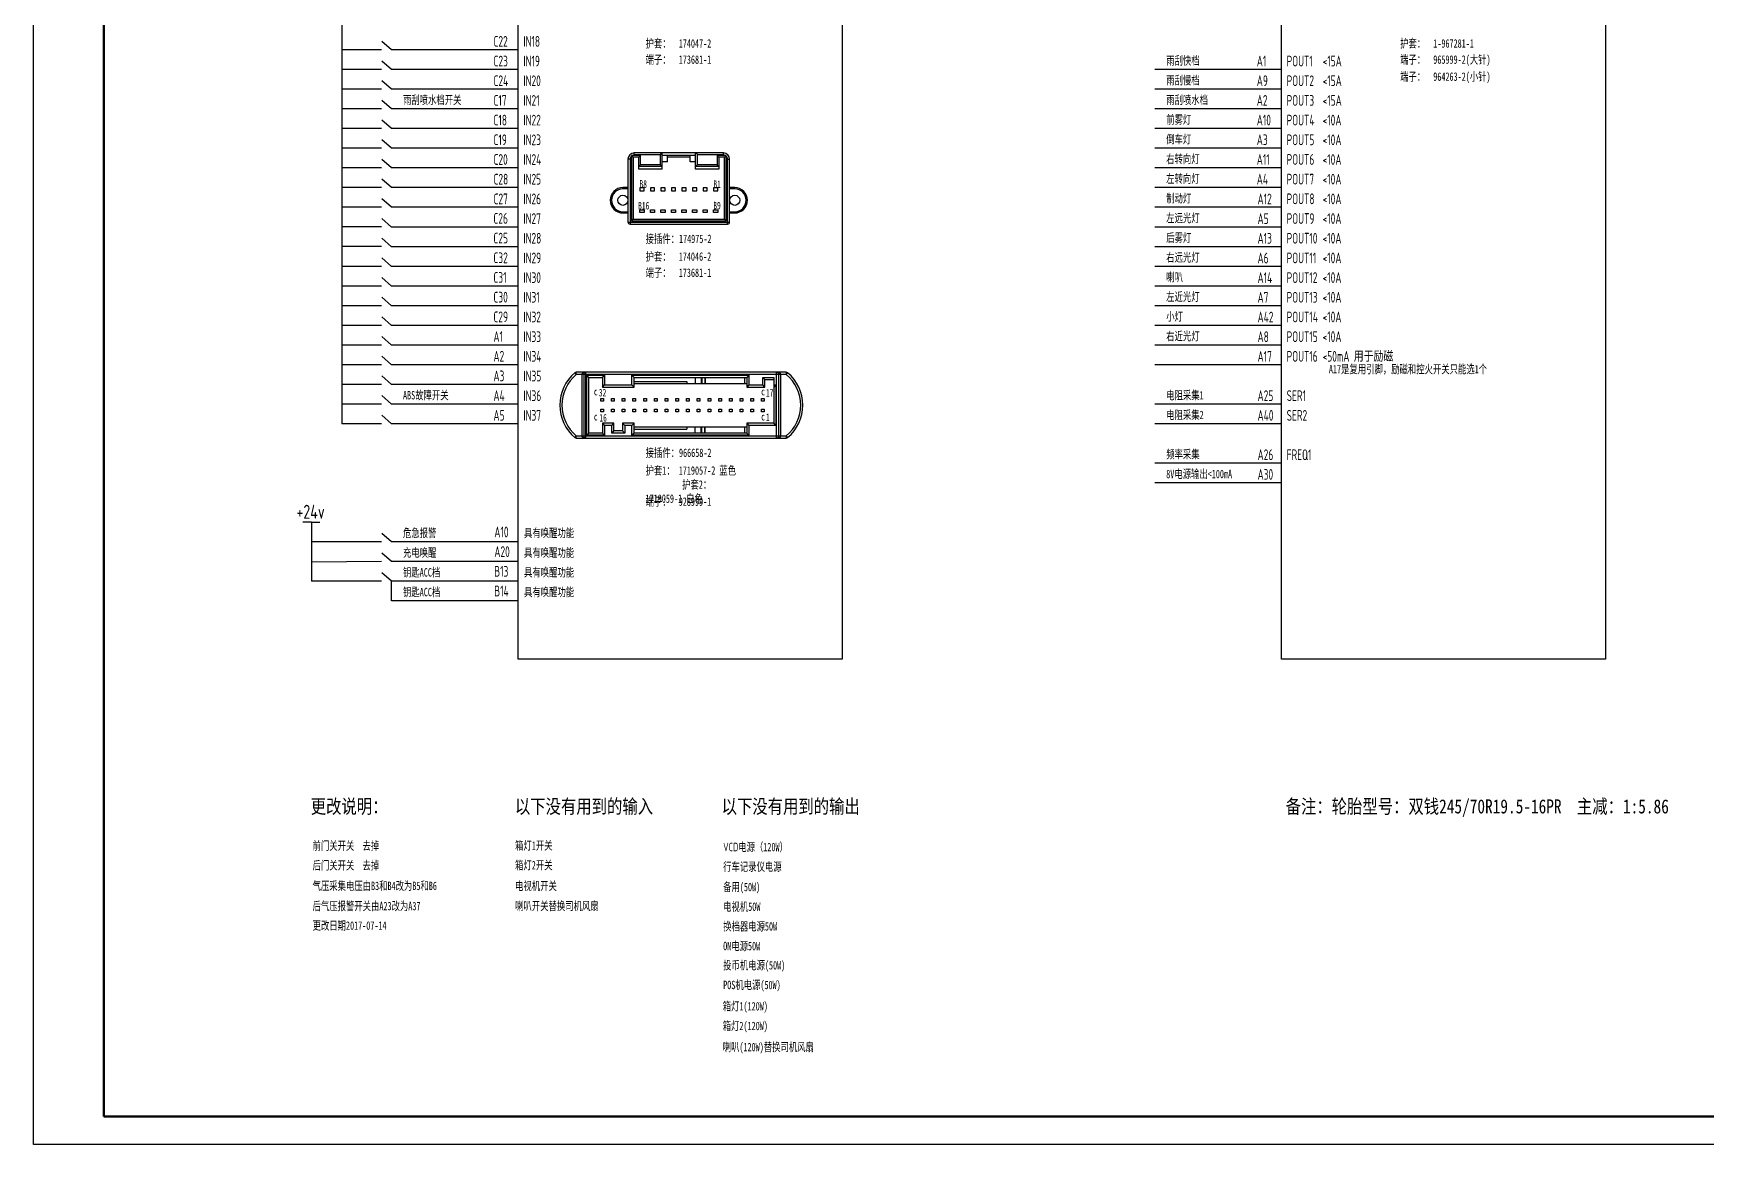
# Model space of a CAD drawing. Header units: millimetres. Extents: x 892 to 2081, y 1119 to 2752.
# Drawn here: x 892 to 1486, y 1119 to 1515 of the extents above; entities that cross this region are included whole.
import ezdxf

# ---------------------------------------------------------------- set-up
doc = ezdxf.new("R2010")
doc.units = ezdxf.units.MM
doc.header["$LTSCALE"] = 10
for name, color, linetype, lineweight in [('11', 3, 'Continuous', 0), ('文字标注', 3, 'Continuous', 25), ('粗实线', 7, 'Continuous', 50)]:
    doc.layers.add(name, color=color, linetype=linetype, lineweight=lineweight)
for name, color, linetype in [('200', 7, 'Continuous'), ('DTM_AXIS', 7, 'Continuous'), ('LAYER2', 1, 'Continuous'), ('细实线', 3, 'Continuous')]:
    doc.layers.add(name, color=color, linetype=linetype)
doc.styles.add('PC_TEXTSTYLE', font='isocp.shx', dxfattribs={"width": 0.8, "bigfont": 'hzfs.shx'})
doc.styles.get("Standard").update_dxf_attribs({"font": 'isocp.shx', "width": 0.707, "bigfont": 'hztxt.shx'})
doc.styles.add('样式 1', font='宋体.shx', dxfattribs={"width": 0.6})

msp = doc.modelspace()

# ---------------------------------------------------------------- linework, layer by layer
msp.add_line((1001.41, 1732.98), (1001.41, 1375.8))
at = {"color": 7, "linetype": 'Continuous'}
for p, q in [((1103.19, 1469.91), (1103.19, 1447.56)), ((1103.94, 1469.91), (1103.19, 1469.91)), ((1103.94, 1469.91), (1103.94, 1446.81)), ((1104.39, 1470.99), (1104.39, 1448.01)), ((1104.42, 1471.24), (1104.99, 1470.66)), ((1107.69, 1471.26), (1104.79, 1471.26)), ((1104.99, 1470.66), (1104.99, 1448.61)), ((1107.09, 1470.66), (1104.99, 1470.66)), ((1105.44, 1471.41), (1105.44, 1472.16)), ((1137.09, 1472.16), (1105.44, 1472.16)), ((1114.74, 1471.41), (1105.44, 1471.41)), ((1107.69, 1471.26), (1107.09, 1470.66)), ((1107.09, 1466.31), (1107.09, 1470.66)), ((1107.69, 1467.96), (1107.69, 1471.26)), ((1114.74, 1467.96), (1114.74, 1471.41)), ((1115.34, 1466.31), (1115.34, 1472.16)), ((1127.19, 1471.26), (1115.34, 1471.26)), ((1117.29, 1469.01), (1115.34, 1469.01)), ((1117.29, 1469.01), (1117.29, 1471.26)), ((1125.24, 1470.66), (1117.29, 1470.66)), ((1125.24, 1469.01), (1125.24, 1471.26)), ((1127.19, 1469.01), (1125.24, 1469.01)), ((1127.19, 1466.31), (1127.19, 1472.16)), ((1127.79, 1471.41), (1127.79, 1467.96)), ((1137.09, 1471.41), (1127.79, 1471.41)), ((1137.75, 1471.26), (1134.84, 1471.26)), ((1134.84, 1471.26), (1134.84, 1467.96)), ((1134.84, 1471.26), (1135.44, 1470.66)), ((1137.54, 1470.66), (1135.44, 1470.66)), ((1135.44, 1470.66), (1135.44, 1466.31)), ((1137.09, 1471.41), (1137.09, 1472.16)), ((1138.12, 1471.24), (1137.54, 1470.66)), ((1137.54, 1448.61), (1137.54, 1470.66)), ((1138.14, 1448.01), (1138.14, 1470.99)), ((1138.59, 1469.91), (1139.34, 1469.91)), ((1138.59, 1446.81), (1138.59, 1469.91)), ((1139.34, 1447.56), (1139.34, 1469.91)), ((1107.69, 1467.96), (1107.09, 1467.36)), ((1115.34, 1467.36), (1107.09, 1467.36)), ((1115.34, 1466.31), (1107.09, 1466.31)), ((1114.74, 1467.96), (1107.69, 1467.96)), ((1114.74, 1467.96), (1115.34, 1467.36)), ((1127.19, 1467.36), (1127.79, 1467.96)), ((1135.44, 1467.36), (1127.19, 1467.36)), ((1135.44, 1466.31), (1127.19, 1466.31)), ((1134.84, 1467.96), (1127.79, 1467.96)), ((1134.84, 1467.96), (1135.44, 1467.36)), ((1101.39, 1459.34), (1101.39, 1459.79)), ((1103.19, 1459.79), (1101.39, 1459.79)), ((1103.19, 1459.34), (1101.39, 1459.34)), ((1107.39, 1459.67), (1107.39, 1458.71)), ((1108.89, 1459.67), (1107.39, 1459.67)), ((1107.39, 1458.71), (1108.89, 1458.71)), ((1108.89, 1458.71), (1108.89, 1459.67)), ((1111.14, 1459.67), (1111.14, 1458.71)), ((1112.64, 1459.67), (1111.14, 1459.67)), ((1111.14, 1458.71), (1112.64, 1458.71)), ((1112.64, 1458.71), (1112.64, 1459.67)), ((1114.89, 1459.67), (1114.89, 1458.71)), ((1116.39, 1459.67), (1114.89, 1459.67)), ((1114.89, 1458.71), (1116.39, 1458.71)), ((1116.39, 1458.71), (1116.39, 1459.67)), ((1118.64, 1459.67), (1118.64, 1458.71)), ((1120.14, 1459.67), (1118.64, 1459.67)), ((1118.64, 1458.71), (1120.14, 1458.71)), ((1120.14, 1458.71), (1120.14, 1459.67)), ((1123.89, 1459.67), (1122.39, 1459.67)), ((1122.39, 1459.67), (1122.39, 1458.71)), ((1122.39, 1458.71), (1123.89, 1458.71)), ((1123.89, 1458.71), (1123.89, 1459.67)), ((1127.64, 1459.67), (1126.14, 1459.67)), ((1126.14, 1459.67), (1126.14, 1458.71)), ((1126.14, 1458.71), (1127.64, 1458.71)), ((1127.64, 1458.71), (1127.64, 1459.67)), ((1131.39, 1459.67), (1129.89, 1459.67)), ((1129.89, 1459.67), (1129.89, 1458.71)), ((1129.89, 1458.71), (1131.39, 1458.71)), ((1131.39, 1458.71), (1131.39, 1459.67)), ((1135.14, 1459.67), (1133.64, 1459.67)), ((1133.64, 1459.67), (1133.64, 1458.71)), ((1133.64, 1458.71), (1135.14, 1458.71)), ((1135.14, 1458.71), (1135.14, 1459.67)), ((1141.14, 1459.79), (1139.34, 1459.79)), ((1141.14, 1459.34), (1139.34, 1459.34)), ((1141.14, 1459.34), (1141.14, 1459.79)), ((1101.39, 1451.24), (1101.39, 1450.79)), ((1101.39, 1451.24), (1103.19, 1451.24)), ((1101.39, 1450.79), (1103.19, 1450.79)), ((1107.39, 1450.91), (1107.39, 1451.87)), ((1107.39, 1451.87), (1108.89, 1451.87)), ((1108.89, 1450.91), (1107.39, 1450.91)), ((1108.89, 1451.87), (1108.89, 1450.91)), ((1111.14, 1450.91), (1111.14, 1451.87)), ((1111.14, 1451.87), (1112.64, 1451.87)), ((1112.64, 1450.91), (1111.14, 1450.91)), ((1112.64, 1451.87), (1112.64, 1450.91)), ((1114.89, 1451.87), (1116.39, 1451.87)), ((1114.89, 1450.91), (1114.89, 1451.87)), ((1116.39, 1450.91), (1114.89, 1450.91)), ((1116.39, 1451.87), (1116.39, 1450.91)), ((1118.64, 1451.87), (1120.14, 1451.87)), ((1118.64, 1450.91), (1118.64, 1451.87)), ((1120.14, 1450.91), (1118.64, 1450.91)), ((1120.14, 1451.87), (1120.14, 1450.91)), ((1122.39, 1451.87), (1123.89, 1451.87)), ((1122.39, 1450.91), (1122.39, 1451.87)), ((1123.89, 1450.91), (1122.39, 1450.91)), ((1123.89, 1451.87), (1123.89, 1450.91)), ((1126.14, 1451.87), (1127.64, 1451.87)), ((1126.14, 1450.91), (1126.14, 1451.87)), ((1127.64, 1450.91), (1126.14, 1450.91)), ((1127.64, 1451.87), (1127.64, 1450.91)), ((1129.89, 1451.87), (1131.39, 1451.87)), ((1129.89, 1450.91), (1129.89, 1451.87)), ((1131.39, 1450.91), (1129.89, 1450.91)), ((1131.39, 1451.87), (1131.39, 1450.91)), ((1133.64, 1451.87), (1135.14, 1451.87)), ((1133.64, 1450.91), (1133.64, 1451.87)), ((1135.14, 1450.91), (1133.64, 1450.91)), ((1135.14, 1451.87), (1135.14, 1450.91)), ((1139.34, 1451.24), (1141.14, 1451.24)), ((1139.34, 1450.79), (1141.14, 1450.79)), ((1141.14, 1451.24), (1141.14, 1450.79)), ((1103.19, 1447.56), (1139.34, 1447.56)), ((1103.94, 1446.81), (1138.59, 1446.81)), ((1104.39, 1448.01), (1104.99, 1448.61)), ((1104.39, 1448.01), (1138.14, 1448.01)), ((1104.99, 1448.61), (1137.54, 1448.61)), ((1138.14, 1448.01), (1137.54, 1448.61)), ((1084.34, 1393.96), (1084.82, 1393.38)), ((1084.82, 1393.38), (1084.82, 1394.13)), ((1159.46, 1394.13), (1084.82, 1394.13)), ((1159.46, 1393.38), (1084.82, 1393.38)), ((1086.74, 1393.38), (1086.74, 1371.48)), ((1087.49, 1393.38), (1087.49, 1371.48)), ((1088.24, 1370.73), (1088.24, 1394.13)), ((1088.54, 1371.78), (1088.54, 1393.08)), ((1089.29, 1392.33), (1088.54, 1393.08)), ((1088.54, 1393.08), (1094.84, 1393.08)), ((1089.29, 1372.53), (1089.29, 1392.33)), ((1089.29, 1392.33), (1094.09, 1392.33)), ((1094.09, 1392.33), (1094.84, 1393.08)), ((1094.09, 1392.33), (1094.09, 1388.88)), ((1094.84, 1393.08), (1094.84, 1389.63)), ((1104.59, 1389.63), (1104.59, 1393.08)), ((1105.34, 1392.33), (1104.59, 1393.08)), ((1104.59, 1393.08), (1146.14, 1393.08)), ((1105.34, 1388.88), (1105.34, 1392.33)), ((1105.34, 1392.33), (1145.39, 1392.33)), ((1127.09, 1392.33), (1127.09, 1390.15)), ((1129.19, 1392.33), (1129.19, 1390.15)), ((1129.43, 1392.33), (1129.43, 1390.15)), ((1130.46, 1392.33), (1130.46, 1390.15)), ((1130.68, 1392.33), (1130.68, 1390.15)), ((1144.57, 1392.33), (1144.57, 1390.15)), ((1146.14, 1393.08), (1145.39, 1392.33)), ((1145.39, 1392.33), (1145.39, 1388.88)), ((1146.14, 1393.08), (1146.14, 1389.63)), ((1151.09, 1392.33), (1154.99, 1392.33)), ((1151.09, 1389.63), (1151.09, 1392.33)), ((1151.84, 1391.58), (1151.09, 1392.33)), ((1151.84, 1391.58), (1154.99, 1391.58)), ((1151.84, 1388.88), (1151.84, 1391.58)), ((1154.99, 1392.33), (1154.99, 1375.98)), ((1156.04, 1370.73), (1156.04, 1394.13)), ((1156.79, 1371.48), (1156.79, 1393.38)), ((1157.54, 1371.48), (1157.54, 1393.38)), ((1159.46, 1394.13), (1159.46, 1393.38)), ((1159.46, 1393.38), (1159.94, 1393.96)), ((1094.09, 1388.88), (1094.84, 1389.63)), ((1094.09, 1388.88), (1105.34, 1388.88)), ((1094.84, 1389.63), (1104.59, 1389.63)), ((1105.34, 1388.88), (1104.59, 1389.63)), ((1105.34, 1390.9), (1124.09, 1390.9)), ((1105.34, 1390.15), (1145.39, 1390.15)), ((1124.09, 1390.9), (1124.09, 1390.15)), ((1146.14, 1389.63), (1145.39, 1388.88)), ((1145.39, 1388.88), (1151.84, 1388.88)), ((1146.14, 1389.63), (1151.09, 1389.63)), ((1151.84, 1388.88), (1151.09, 1389.63)), ((1154.99, 1389.63), (1155.74, 1389.63)), ((1155.74, 1389.63), (1154.99, 1388.88)), ((1155.74, 1389.63), (1155.74, 1375.23)), ((1093.54, 1383.86), (1093.54, 1384.81)), ((1093.54, 1384.81), (1094.49, 1384.81)), ((1094.49, 1383.86), (1093.54, 1383.86)), ((1093.54, 1380.05), (1093.54, 1381)), ((1093.54, 1381), (1094.49, 1381)), ((1094.49, 1380.05), (1093.54, 1380.05)), ((1094.49, 1384.81), (1094.49, 1383.86)), ((1094.49, 1381), (1094.49, 1380.05)), ((1097.35, 1383.86), (1097.35, 1384.81)), ((1097.35, 1384.81), (1098.3, 1384.81)), ((1098.3, 1383.86), (1097.35, 1383.86)), ((1097.35, 1380.05), (1097.35, 1381)), ((1097.35, 1381), (1098.3, 1381)), ((1098.3, 1380.05), (1097.35, 1380.05)), ((1098.3, 1384.81), (1098.3, 1383.86)), ((1098.3, 1381), (1098.3, 1380.05)), ((1101.16, 1383.86), (1101.16, 1384.81)), ((1101.16, 1384.81), (1102.11, 1384.81)), ((1102.11, 1383.86), (1101.16, 1383.86)), ((1101.16, 1380.05), (1101.16, 1381)), ((1101.16, 1381), (1102.11, 1381)), ((1102.11, 1380.05), (1101.16, 1380.05)), ((1102.11, 1384.81), (1102.11, 1383.86)), ((1102.11, 1381), (1102.11, 1380.05)), ((1104.97, 1383.86), (1104.97, 1384.81)), ((1104.97, 1384.81), (1105.92, 1384.81)), ((1105.92, 1383.86), (1104.97, 1383.86)), ((1104.97, 1380.05), (1104.97, 1381)), ((1104.97, 1381), (1105.92, 1381)), ((1105.92, 1380.05), (1104.97, 1380.05)), ((1105.92, 1384.81), (1105.92, 1383.86)), ((1105.92, 1381), (1105.92, 1380.05)), ((1108.78, 1383.86), (1108.78, 1384.81)), ((1108.78, 1384.81), (1109.73, 1384.81)), ((1109.73, 1383.86), (1108.78, 1383.86)), ((1108.78, 1380.05), (1108.78, 1381)), ((1108.78, 1381), (1109.73, 1381)), ((1109.73, 1380.05), (1108.78, 1380.05)), ((1109.73, 1384.81), (1109.73, 1383.86)), ((1109.73, 1381), (1109.73, 1380.05)), ((1112.59, 1383.86), (1112.59, 1384.81)), ((1112.59, 1384.81), (1113.54, 1384.81)), ((1113.54, 1383.86), (1112.59, 1383.86)), ((1112.59, 1380.05), (1112.59, 1381)), ((1112.59, 1381), (1113.54, 1381)), ((1113.54, 1380.05), (1112.59, 1380.05)), ((1113.54, 1384.81), (1113.54, 1383.86)), ((1113.54, 1381), (1113.54, 1380.05)), ((1116.4, 1383.86), (1116.4, 1384.81)), ((1116.4, 1384.81), (1117.35, 1384.81)), ((1117.35, 1383.86), (1116.4, 1383.86)), ((1116.4, 1380.05), (1116.4, 1381)), ((1116.4, 1381), (1117.35, 1381)), ((1117.35, 1380.05), (1116.4, 1380.05)), ((1117.35, 1384.81), (1117.35, 1383.86)), ((1117.35, 1381), (1117.35, 1380.05)), ((1120.21, 1383.86), (1120.21, 1384.81)), ((1120.21, 1384.81), (1121.16, 1384.81)), ((1121.16, 1383.86), (1120.21, 1383.86)), ((1120.21, 1380.05), (1120.21, 1381)), ((1120.21, 1381), (1121.16, 1381)), ((1121.16, 1380.05), (1120.21, 1380.05)), ((1121.16, 1384.81), (1121.16, 1383.86)), ((1121.16, 1381), (1121.16, 1380.05)), ((1124.02, 1383.86), (1124.02, 1384.81)), ((1124.02, 1384.81), (1124.97, 1384.81)), ((1124.97, 1383.86), (1124.02, 1383.86)), ((1124.02, 1381), (1124.97, 1381)), ((1124.02, 1380.05), (1124.02, 1381)), ((1124.97, 1380.05), (1124.02, 1380.05)), ((1124.97, 1384.81), (1124.97, 1383.86)), ((1124.97, 1381), (1124.97, 1380.05)), ((1127.83, 1384.81), (1128.78, 1384.81)), ((1127.83, 1383.86), (1127.83, 1384.81)), ((1128.78, 1383.86), (1127.83, 1383.86)), ((1127.83, 1381), (1128.78, 1381)), ((1127.83, 1380.05), (1127.83, 1381)), ((1128.78, 1380.05), (1127.83, 1380.05)), ((1128.78, 1384.81), (1128.78, 1383.86)), ((1128.78, 1381), (1128.78, 1380.05)), ((1131.64, 1384.81), (1132.59, 1384.81)), ((1131.64, 1383.86), (1131.64, 1384.81)), ((1132.59, 1383.86), (1131.64, 1383.86)), ((1131.64, 1381), (1132.59, 1381)), ((1131.64, 1380.05), (1131.64, 1381)), ((1132.59, 1380.05), (1131.64, 1380.05)), ((1132.59, 1384.81), (1132.59, 1383.86)), ((1132.59, 1381), (1132.59, 1380.05)), ((1135.45, 1384.81), (1136.4, 1384.81)), ((1135.45, 1383.86), (1135.45, 1384.81)), ((1136.4, 1383.86), (1135.45, 1383.86)), ((1135.45, 1381), (1136.4, 1381)), ((1135.45, 1380.05), (1135.45, 1381)), ((1136.4, 1380.05), (1135.45, 1380.05)), ((1136.4, 1384.81), (1136.4, 1383.86)), ((1136.4, 1381), (1136.4, 1380.05)), ((1139.26, 1384.81), (1140.21, 1384.81)), ((1139.26, 1383.86), (1139.26, 1384.81)), ((1140.21, 1383.86), (1139.26, 1383.86)), ((1139.26, 1381), (1140.21, 1381)), ((1139.26, 1380.05), (1139.26, 1381)), ((1140.21, 1380.05), (1139.26, 1380.05)), ((1140.21, 1384.81), (1140.21, 1383.86)), ((1140.21, 1381), (1140.21, 1380.05)), ((1143.07, 1384.81), (1144.02, 1384.81)), ((1143.07, 1383.86), (1143.07, 1384.81)), ((1144.02, 1383.86), (1143.07, 1383.86)), ((1143.07, 1381), (1144.02, 1381)), ((1143.07, 1380.05), (1143.07, 1381)), ((1144.02, 1380.05), (1143.07, 1380.05)), ((1144.02, 1384.81), (1144.02, 1383.86)), ((1144.02, 1381), (1144.02, 1380.05)), ((1146.88, 1384.81), (1147.83, 1384.81)), ((1146.88, 1383.86), (1146.88, 1384.81)), ((1147.83, 1383.86), (1146.88, 1383.86)), ((1146.88, 1381), (1147.83, 1381)), ((1146.88, 1380.05), (1146.88, 1381)), ((1147.83, 1380.05), (1146.88, 1380.05)), ((1147.83, 1384.81), (1147.83, 1383.86)), ((1147.83, 1381), (1147.83, 1380.05)), ((1150.69, 1384.81), (1151.64, 1384.81)), ((1150.69, 1383.86), (1150.69, 1384.81)), ((1151.64, 1383.86), (1150.69, 1383.86)), ((1150.69, 1381), (1151.64, 1381)), ((1150.69, 1380.05), (1150.69, 1381)), ((1151.64, 1380.05), (1150.69, 1380.05)), ((1151.64, 1384.81), (1151.64, 1383.86)), ((1151.64, 1381), (1151.64, 1380.05)), ((1094.09, 1375.98), (1094.09, 1372.53)), ((1094.09, 1375.98), (1094.84, 1375.23)), ((1098.14, 1375.98), (1094.09, 1375.98)), ((1094.84, 1375.23), (1094.84, 1371.78)), ((1097.39, 1375.23), (1094.84, 1375.23)), ((1097.39, 1375.23), (1098.14, 1375.98)), ((1097.39, 1372.53), (1097.39, 1375.23)), ((1098.14, 1373.28), (1098.14, 1375.98)), ((1101.29, 1375.98), (1101.29, 1373.28)), ((1101.29, 1375.98), (1102.04, 1375.23)), ((1105.34, 1375.98), (1101.29, 1375.98)), ((1102.04, 1375.23), (1102.04, 1372.53)), ((1104.59, 1375.23), (1102.04, 1375.23)), ((1105.34, 1375.98), (1104.59, 1375.23)), ((1104.59, 1371.78), (1104.59, 1375.23)), ((1105.34, 1372.53), (1105.34, 1375.98)), ((1105.34, 1374.7), (1145.39, 1374.7)), ((1105.34, 1373.95), (1124.09, 1373.95)), ((1124.09, 1374.7), (1124.09, 1373.95)), ((1127.09, 1372.53), (1127.09, 1374.7)), ((1129.19, 1372.53), (1129.19, 1374.7)), ((1129.43, 1372.53), (1129.43, 1374.7)), ((1130.46, 1372.53), (1130.46, 1374.7)), ((1130.68, 1372.53), (1130.68, 1374.7)), ((1144.57, 1374.7), (1144.57, 1372.53)), ((1154.99, 1375.98), (1145.39, 1375.98)), ((1145.39, 1375.98), (1146.14, 1375.23)), ((1145.39, 1375.98), (1145.39, 1372.53)), ((1155.74, 1375.23), (1146.14, 1375.23)), ((1146.14, 1375.23), (1146.14, 1371.78)), ((1155.74, 1375.23), (1154.99, 1375.98)), ((1084.82, 1371.48), (1084.34, 1370.9)), ((1084.82, 1370.73), (1084.82, 1371.48)), ((1084.82, 1371.48), (1159.46, 1371.48)), ((1084.82, 1370.73), (1159.46, 1370.73)), ((1089.29, 1372.53), (1088.54, 1371.78)), ((1094.84, 1371.78), (1088.54, 1371.78)), ((1094.09, 1372.53), (1089.29, 1372.53)), ((1094.09, 1372.53), (1094.84, 1371.78)), ((1098.14, 1373.28), (1097.39, 1372.53)), ((1102.04, 1372.53), (1097.39, 1372.53)), ((1101.29, 1373.28), (1098.14, 1373.28)), ((1101.29, 1373.28), (1102.04, 1372.53)), ((1105.34, 1372.53), (1104.59, 1371.78)), ((1146.14, 1371.78), (1104.59, 1371.78)), ((1145.39, 1372.53), (1105.34, 1372.53)), ((1145.39, 1372.53), (1146.14, 1371.78)), ((1159.94, 1370.9), (1159.46, 1371.48)), ((1159.46, 1371.48), (1159.46, 1370.73))]:
    msp.add_line(p, q, dxfattribs=at)
for centre, radius, start, end in [((1105.44, 1469.91), 2.25, 90, 180), ((1105.44, 1469.91), 1.5, 134.427, 180), ((1105.44, 1469.91), 1.5, 90, 115.84193), ((1137.09, 1469.91), 2.25, 0, 90), ((1137.09, 1469.91), 1.5, 64.15807, 90), ((1136.61, 1470.98), 1.53, 0.03717, 9.67473), ((1137.09, 1469.91), 1.5, 0, 45.573), ((1101.39, 1455.29), 4.5, 90, 270), ((1101.39, 1455.29), 4.05, 90, 270), ((1141.14, 1455.29), 4.5, 270, 90), ((1141.14, 1455.29), 4.05, 270, 90), ((1103.94, 1447.56), 0.75, 180, 270), ((1138.59, 1447.56), 0.75, 270, 0), ((1093.94, 1382.43), 15, 129.78769, 230.21231), ((1093.94, 1382.43), 14.25, 129.78661, 230.21256), ((1084.82, 1393.38), 0.75, 90, 129.78769), ((1088.24, 1393.38), 0.75, 90, 180), ((1156.04, 1393.38), 0.75, 0, 90), ((1159.46, 1393.38), 0.75, 50.21231, 90), ((1150.34, 1382.43), 14.25, 309.78661, 50.21256), ((1150.34, 1382.43), 15, 309.78769, 50.21231), ((1084.82, 1371.48), 0.75, 230.21231, 270), ((1088.24, 1371.48), 0.75, 180.01771, 270), ((1156.04, 1371.48), 0.75, 270, 0), ((1159.46, 1371.48), 0.75, 270, 309.78769)]:
    msp.add_arc(centre, radius, start, end, dxfattribs=at)
for points, knots in [([(1104.42, 1471.24), (1104.41, 1471.22), (1104.4, 1471.14), (1104.39, 1471.05), (1104.39, 1470.99)], [0, 0, 0, 0, 0.248555, 1, 1, 1, 1]), ([(1104.79, 1471.26), (1104.76, 1471.26), (1104.63, 1471.26), (1104.51, 1471.25), (1104.42, 1471.24)], [0, 0, 0, 0, 0.250589, 1, 1, 1, 1]), ([(1115.34, 1472.15), (1115.27, 1472.13), (1115.12, 1472.08), (1114.97, 1471.96), (1114.86, 1471.83), (1114.8, 1471.7), (1114.75, 1471.56), (1114.74, 1471.46), (1114.74, 1471.41)], [0, 0, 0, 0, 0.216233, 0.448689, 0.575059, 0.709628, 0.852219, 1, 1, 1, 1]), ([(1127.19, 1472.15), (1127.27, 1472.13), (1127.41, 1472.08), (1127.57, 1471.96), (1127.68, 1471.83), (1127.74, 1471.7), (1127.78, 1471.56), (1127.79, 1471.46), (1127.79, 1471.41)], [0, 0, 0, 0, 0.216233, 0.448689, 0.575059, 0.709628, 0.852219, 1, 1, 1, 1]), ([(1138.12, 1471.24), (1138.09, 1471.25), (1137.97, 1471.26), (1137.84, 1471.26), (1137.75, 1471.26)], [0, 0, 0, 0, 0.249184, 1, 1, 1, 1]), ([(1088.24, 1394.13), (1088.09, 1394.13), (1087.87, 1394.11), (1087.58, 1394.06), (1087.36, 1393.99), (1087.16, 1393.91), (1087, 1393.81), (1086.88, 1393.7), (1086.81, 1393.61), (1086.75, 1393.5), (1086.74, 1393.42), (1086.74, 1393.38)], [0, 0, 0, 0, 0.243242, 0.365317, 0.487928, 0.611474, 0.736706, 0.800533, 0.865608, 0.932153, 1, 1, 1, 1]), ([(1157.54, 1393.38), (1157.54, 1393.42), (1157.52, 1393.5), (1157.47, 1393.61), (1157.4, 1393.7), (1157.28, 1393.81), (1157.12, 1393.91), (1156.91, 1393.99), (1156.7, 1394.06), (1156.41, 1394.11), (1156.18, 1394.13), (1156.04, 1394.13)], [0, 0, 0, 0, 0.067724, 0.134124, 0.199059, 0.262849, 0.388089, 0.511699, 0.634399, 0.756568, 1, 1, 1, 1]), ([(1086.74, 1371.48), (1086.74, 1371.44), (1086.75, 1371.36), (1086.81, 1371.25), (1086.88, 1371.16), (1086.99, 1371.05), (1087.16, 1370.95), (1087.36, 1370.86), (1087.58, 1370.8), (1087.87, 1370.75), (1088.09, 1370.73), (1088.24, 1370.73)], [0, 0, 0, 0, 0.067724, 0.134124, 0.199059, 0.262849, 0.388089, 0.511699, 0.634399, 0.756568, 1, 1, 1, 1]), ([(1156.04, 1370.73), (1156.18, 1370.73), (1156.41, 1370.75), (1156.7, 1370.8), (1156.91, 1370.86), (1157.12, 1370.95), (1157.28, 1371.05), (1157.39, 1371.15), (1157.47, 1371.25), (1157.52, 1371.36), (1157.54, 1371.44), (1157.54, 1371.48)], [0, 0, 0, 0, 0.243242, 0.365317, 0.487928, 0.611474, 0.736706, 0.800533, 0.865608, 0.932153, 1, 1, 1, 1])]:
    msp.add_open_spline(points, degree=3, knots=knots, dxfattribs=at)
at = {"layer": '200'}
for p, q in [((1019.14, 1508.79), (1015.71, 1511.82)), ((1015.5, 1508.79), (1001.41, 1508.79)), ((1019.14, 1501.79), (1015.71, 1504.82)), ((1064.16, 1508.79), (1019.14, 1508.79)), ((1015.5, 1501.79), (1001.41, 1501.79)), ((1064.16, 1501.79), (1019.14, 1501.79)), ((1335.52, 1501.79), (1290.5, 1501.79)), ((1015.5, 1494.79), (1001.41, 1494.79)), ((1019.14, 1494.79), (1015.71, 1497.82)), ((1064.16, 1494.79), (1019.14, 1494.79)), ((1335.52, 1494.79), (1290.5, 1494.79)), ((1015.5, 1487.79), (1001.41, 1487.79)), ((1019.14, 1487.79), (1015.71, 1490.82)), ((1064.16, 1487.79), (1019.14, 1487.79)), ((1335.52, 1487.79), (1290.5, 1487.79)), ((1015.5, 1480.79), (1001.41, 1480.79)), ((1019.14, 1480.79), (1015.71, 1483.82)), ((1064.16, 1480.79), (1019.14, 1480.79)), ((1335.52, 1480.79), (1290.5, 1480.79)), ((1019.14, 1473.79), (1015.71, 1476.82)), ((1015.5, 1473.79), (1001.41, 1473.79)), ((1019.14, 1466.79), (1015.71, 1469.82)), ((1064.16, 1473.79), (1019.14, 1473.79)), ((1335.52, 1473.79), (1290.5, 1473.79)), ((1015.5, 1466.79), (1001.41, 1466.79)), ((1019.14, 1459.79), (1015.71, 1462.82)), ((1064.16, 1466.79), (1019.14, 1466.79)), ((1335.52, 1466.79), (1290.5, 1466.79)), ((1015.5, 1459.79), (1001.41, 1459.79)), ((1064.16, 1459.79), (1019.14, 1459.79)), ((1335.52, 1459.79), (1290.5, 1459.79)), ((1015.5, 1452.79), (1001.41, 1452.79)), ((1019.14, 1452.79), (1015.71, 1455.82)), ((1064.16, 1452.79), (1019.14, 1452.79)), ((1335.52, 1452.79), (1290.5, 1452.79)), ((1015.5, 1445.87), (1001.41, 1445.87)), ((1019.14, 1445.79), (1015.71, 1448.82)), ((1064.16, 1445.79), (1019.14, 1445.79)), ((1335.52, 1445.79), (1290.5, 1445.79)), ((1015.5, 1438.8), (1001.41, 1438.8)), ((1019.14, 1438.79), (1015.71, 1441.82)), ((1064.16, 1438.79), (1019.14, 1438.79)), ((1335.52, 1438.79), (1290.5, 1438.79)), ((1019.14, 1431.79), (1015.71, 1434.82)), ((1015.5, 1431.8), (1001.41, 1431.8)), ((1019.14, 1424.79), (1015.71, 1427.82)), ((1064.16, 1431.79), (1019.14, 1431.79)), ((1335.52, 1431.79), (1290.5, 1431.79)), ((1015.5, 1424.8), (1001.41, 1424.8)), ((1064.16, 1424.79), (1019.14, 1424.79)), ((1335.52, 1424.79), (1290.5, 1424.79)), ((1015.5, 1417.8), (1001.41, 1417.8)), ((1019.14, 1417.79), (1015.71, 1420.82)), ((1064.16, 1417.79), (1019.14, 1417.79)), ((1335.52, 1417.79), (1290.5, 1417.79)), ((1015.5, 1410.8), (1001.41, 1410.8)), ((1019.14, 1410.79), (1015.71, 1413.82)), ((1064.16, 1410.79), (1019.14, 1410.79)), ((1335.52, 1410.79), (1290.5, 1410.79)), ((1015.5, 1403.8), (1001.41, 1403.8)), ((1019.14, 1403.79), (1015.71, 1406.82)), ((1064.16, 1403.79), (1019.14, 1403.79)), ((1335.52, 1403.79), (1290.5, 1403.79)), ((1019.14, 1396.79), (1015.71, 1399.82)), ((1015.5, 1396.8), (1001.41, 1396.8)), ((1019.14, 1389.79), (1015.71, 1392.82)), ((1064.16, 1396.79), (1019.14, 1396.79)), ((1335.52, 1396.79), (1290.5, 1396.79)), ((1015.5, 1389.8), (1001.41, 1389.8)), ((1019.14, 1382.79), (1015.71, 1385.82)), ((1064.16, 1389.79), (1019.14, 1389.79)), ((1015.5, 1382.8), (1001.41, 1382.8)), ((1064.16, 1382.79), (1019.14, 1382.79)), ((1335.52, 1382.79), (1290.5, 1382.79)), ((1015.5, 1375.8), (1001.41, 1375.8)), ((1019.14, 1375.79), (1015.71, 1378.82)), ((1064.16, 1375.79), (1019.14, 1375.79)), ((1335.52, 1375.79), (1290.5, 1375.79)), ((1335.52, 1361.79), (1290.5, 1361.79)), ((1335.52, 1354.79), (1290.5, 1354.79))]:
    msp.add_line(p, q, dxfattribs=at)
for points in [[(1064.16, 1647.85), (1179.39, 1647.85), (1179.39, 1292.13), (1064.16, 1292.13)], [(1335.52, 1647.85), (1450.74, 1647.85), (1450.74, 1292.13), (1335.52, 1292.13)]]:
    msp.add_lwpolyline(points, close=True, dxfattribs=at)
at = {"layer": 'DTM_AXIS', "color": 7, "linetype": 'Continuous'}
for centre in [(1101.39, 1455.29), (1141.14, 1455.29)]:
    msp.add_circle(centre, 1.8, dxfattribs=at)
at = {"layer": 'LAYER2'}
for p, q in [((990.62, 1340.8), (987.59, 1340.8)), ((990.62, 1340.8), (990.62, 1319.8)), ((990.62, 1340.8), (993.65, 1340.8)), ((1015.5, 1333.8), (990.62, 1333.8)), ((1019.14, 1333.79), (1015.71, 1336.82)), ((1064.16, 1333.79), (1019.14, 1333.79)), ((1015.5, 1326.8), (990.62, 1326.64)), ((1019.14, 1326.79), (1015.71, 1329.82)), ((1064.16, 1326.79), (1019.14, 1326.79)), ((1015.5, 1319.8), (990.62, 1319.8)), ((1019.14, 1319.79), (1015.71, 1322.82)), ((1064.16, 1319.79), (1019.14, 1319.79)), ((1019.14, 1312.79), (1019.14, 1319.79)), ((1064.16, 1312.79), (1019.14, 1312.79))]:
    msp.add_line(p, q, dxfattribs=at)
at = {"layer": '粗实线'}
msp.add_line((916.81, 1129.48), (916.81, 1950.48), dxfattribs=at)
msp.add_lwpolyline([(916.81, 1950.48), (2070.81, 1950.48), (2070.81, 1129.48), (916.81, 1129.48)], dxfattribs=at)
at = {"layer": '细实线'}
msp.add_lwpolyline([(891.81, 1960.48), (2080.81, 1960.48), (2080.81, 1119.48), (891.81, 1119.48)], close=True, dxfattribs=at)

# ---------------------------------------------------------------- texts
at = {"char_height": 5, "attachment_point": 1, "style": 'PC_TEXTSTYLE'}
for s, insert in [('{\\fSimSun|b0|i0|c134|p2;\\C1;更改说明：}', (990.4, 1242.25)), ('{\\fSimSun|b0|i0|c134|p2;以下没有用到的输入}', (1063, 1242.25)), ('{\\fSimSun|b0|i0|c134|p2;以下没有用到的输出}', (1136.49, 1242.25)), ('{\\fSimSun|b0|i0|c134|p2;备注：轮胎型号：双钱245/70R19.5-16PR  主减：1:5.86}', (1337.02, 1242.25))]:
    msp.add_mtext_dynamic_manual_height_columns(s, width=153.351, gutter_width=25, heights=[0], dxfattribs=dict(at, insert=insert))
at = {"layer": '11', "color": 0, "width": 0.707}
for s, p in [('C22', (1055.38, 1509.89)), ('IN18', (1066.01, 1509.89)), ('C23', (1055.38, 1502.89)), ('IN19', (1066.01, 1502.89)), ('A1', (1326.74, 1502.89)), ('POUT1', (1337.36, 1502.89)), ('<15A', (1350.15, 1502.89)), ('C24', (1055.38, 1495.89)), ('IN20', (1066.01, 1495.89)), ('A9', (1326.74, 1495.89)), ('POUT2', (1337.36, 1495.89)), ('<15A', (1350.15, 1495.89)), ('C17', (1055.38, 1488.89)), ('IN21', (1066.01, 1488.89)), ('A2', (1326.74, 1488.89)), ('POUT3', (1337.36, 1488.89)), ('<15A', (1350.15, 1488.89)), ('C18', (1055.38, 1481.89)), ('IN22', (1066.01, 1481.89)), ('A10', (1326.74, 1481.89)), ('POUT4', (1337.36, 1481.89)), ('<10A', (1350.15, 1481.89)), ('C19', (1055.38, 1474.89)), ('IN23', (1066.01, 1474.89)), ('A3', (1326.74, 1474.89)), ('POUT5', (1337.36, 1474.89)), ('<10A', (1350.15, 1474.89)), ('C20', (1055.38, 1467.89)), ('IN24', (1066.01, 1467.89)), ('A11', (1326.74, 1467.89)), ('POUT6', (1337.36, 1467.89)), ('<10A', (1350.15, 1467.89)), ('C28', (1055.38, 1460.89)), ('IN25', (1066.01, 1460.89)), ('A4', (1326.74, 1460.89)), ('POUT7', (1337.36, 1460.89)), ('<10A', (1350.15, 1460.89)), ('C27', (1055.38, 1453.89)), ('IN26', (1066.01, 1453.89)), ('A12', (1327.02, 1453.85)), ('POUT8', (1337.36, 1453.89)), ('<10A', (1350.15, 1453.89)), ('C26', (1055.35, 1446.93)), ('IN27', (1066.01, 1446.89)), ('A5', (1327.02, 1446.85)), ('POUT9', (1337.36, 1446.89)), ('<10A', (1350.15, 1446.89)), ('C25', (1055.35, 1439.93)), ('IN28', (1066.01, 1439.89)), ('A13', (1327.02, 1439.85)), ('POUT10', (1337.36, 1439.89)), ('<10A', (1350.15, 1439.89)), ('C32', (1055.35, 1432.93)), ('IN29', (1066.01, 1432.89)), ('A6', (1327.02, 1432.85)), ('POUT11', (1337.36, 1432.89)), ('<10A', (1350.15, 1432.89)), ('C31', (1055.35, 1425.93)), ('IN30', (1066.01, 1425.89)), ('A14', (1327.02, 1425.85)), ('POUT12', (1337.36, 1425.89)), ('<10A', (1350.15, 1425.89)), ('C30', (1055.35, 1418.93)), ('IN31', (1066.01, 1418.89)), ('A7', (1327.02, 1418.85)), ('POUT13', (1337.36, 1418.89)), ('<10A', (1350.15, 1418.89)), ('C29', (1055.35, 1411.93)), ('IN32', (1066.01, 1411.89)), ('A42', (1327.02, 1411.85)), ('POUT14', (1337.36, 1411.89)), ('<10A', (1350.15, 1411.89)), ('A1', (1055.35, 1404.93)), ('IN33', (1066.01, 1404.89)), ('A8', (1327.02, 1404.85)), ('POUT15', (1337.36, 1404.89)), ('<10A', (1350.15, 1404.89)), ('A2', (1055.35, 1397.93)), ('IN34', (1066.01, 1397.89)), ('A17', (1327.02, 1397.85)), ('POUT16', (1337.36, 1397.89)), ('<50mA 用于励磁', (1350.15, 1397.89)), ('A3', (1055.35, 1390.93)), ('IN35', (1066.01, 1390.89)), ('A4', (1055.35, 1383.93)), ('IN36', (1066.01, 1383.89)), ('A25', (1327.02, 1383.89)), ('SER1', (1337.36, 1383.89)), ('A5', (1055.35, 1376.93)), ('IN37', (1066.01, 1376.89)), ('A40', (1327.02, 1376.89)), ('SER2', (1337.36, 1376.89)), ('A26', (1327.02, 1362.89)), ('FREQ1', (1337.36, 1362.89)), ('A30', (1327.02, 1355.89)), ('A10', (1055.67, 1335.43)), ('A20', (1055.67, 1328.43)), ('B13', (1055.67, 1321.43)), ('B14', (1055.67, 1314.43))]:
    msp.add_text(s, height=3.819, dxfattribs=at).set_placement(p)
at = {"layer": 'LAYER2', "insert": (985.33, 1347.02), "char_height": 5, "attachment_point": 1, "style": 'PC_TEXTSTYLE'}
msp.add_mtext_dynamic_manual_height_columns('{\\Fisocp,hzfs|c134;+24v}', width=7.9576, gutter_width=25, heights=[0], dxfattribs=at)
at = {"layer": '文字标注', "color": 3, "linetype": 'Continuous', "style": '样式 1', "width": 0.6}
for s, p in [('B8', (1107.29, 1459.75)), ('B1', (1133.56, 1459.68)), ('B16', (1106.8, 1452.03)), ('B9', (1133.53, 1452.07)), ('c', (1091.07, 1385.93)), ('32', (1092.83, 1385.54)), ('c', (1150.55, 1385.93)), ('17', (1152.24, 1385.45)), ('16', (1093.03, 1376.59)), ('1', (1152.26, 1376.76)), ('c', (1091.07, 1376.99)), ('c', (1150.55, 1376.99))]:
    msp.add_text(s, height=2.7, dxfattribs=at).set_placement(p)
at = {"layer": '细实线', "color": 0, "char_height": 3, "attachment_point": 1}
for s, insert, width in [('{\\fSimSun|b0|i0|c134|p2;护套：  174047-2}', (1109.45, 1512.57), 32.2), ('{\\fSimSun|b0|i0|c134|p2;护套：  1-967281-1}', (1377.71, 1512.57), 32.2), ('{\\fSimSun|b0|i0|c134|p2;端子：  173681-1}', (1109.45, 1506.84), 32.2), ('{\\fSimSun|b0|i0|c134|p6;雨刮快档}', (1294.55, 1506.47), 32.2), ('{\\fSimSun|b0|i0|c134|p2;端子：  965999-2(大针)}', (1377.71, 1506.84), 33.6876), ('{\\fSimSun|b0|i0|c134|p6;雨刮慢档}', (1294.55, 1499.47), 32.2), ('{\\fSimSun|b0|i0|c134|p2;端子：  964263-2(小针)}', (1377.71, 1500.78), 33.6876), ('{\\fSimSun|b0|i0|c134|p6;雨刮喷水档开关}', (1023.2, 1492.47), 32.2), ('{\\fSimSun|b0|i0|c134|p6;雨刮喷水档}', (1294.55, 1492.47), 32.2), ('{\\fSimSun|b0|i0|c134|p6;前雾灯}', (1294.55, 1485.47), 32.2), ('{\\fSimSun|b0|i0|c134|p6;倒车灯}', (1294.55, 1478.47), 32.2), ('{\\fSimSun|b0|i0|c134|p6;右转向灯}', (1294.55, 1471.47), 32.2), ('{\\fSimSun|b0|i0|c134|p6;左转向灯}', (1294.55, 1464.47), 32.2), ('{\\fSimSun|b0|i0|c134|p6;制动灯}', (1294.55, 1457.47), 32.2), ('{\\fSimSun|b0|i0|c134|p6;左远光灯}', (1294.55, 1450.47), 32.2), ('{\\fSimSun|b0|i0|c134|p2;接插件：174975-2}', (1109.45, 1443.09), 32.2), ('{\\fSimSun|b0|i0|c134|p6;后雾灯}', (1294.55, 1443.47), 32.2), ('{\\fSimSun|b0|i0|c134|p2;护套：  174046-2}', (1109.45, 1436.79), 32.2), ('{\\fSimSun|b0|i0|c134|p6;右远光灯}', (1294.55, 1436.47), 32.2), ('{\\fSimSun|b0|i0|c134|p2;端子：  173681-1}', (1109.45, 1431.05), 32.2), ('{\\fSimSun|b0|i0|c134|p6;\\C2;喇叭}', (1294.55, 1429.47), 32.2), ('{\\fSimSun|b0|i0|c134|p6;左近光灯}', (1294.55, 1422.47), 32.2), ('{\\fSimSun|b0|i0|c134|p6;小灯}', (1294.55, 1415.47), 32.2), ('{\\fSimSun|b0|i0|c134|p6;右近光灯}', (1294.55, 1408.47), 32.2), ('{\\fSimSun|b0|i0|c134|p6;A17是复用引脚，励磁和控火开关只能选1个}', (1352.39, 1396.74), 64.0538), ('{\\fSimSun|b0|i0|c134|p6;ABS故障开关}', (1023.2, 1387.47), 32.2), ('{\\fSimSun|b0|i0|c134|p6;电阻采集1}', (1294.55, 1387.47), 32.2), ('{\\fSimSun|b0|i0|c134|p6;电阻采集2}', (1294.55, 1380.47), 32.2), ('{\\fSimSun|b0|i0|c134|p2;接插件：966658-2}', (1109.45, 1367), 32.2), ('{\\fSimSun|b0|i0|c134|p6;频率采集}', (1294.55, 1366.47), 32.2), ('{\\fSimSun|b0|i0|c134|p2;护套\\fSimSun|b0|i0|c0|p2;1\\fSimSun|b0|i0|c134|p2;： 1719057-2 蓝色\\fSimSun|b0|i0|c0|p2;            \\fSimSun|b0|i0|c134|p2;护套\\fSimSun|b0|i0|c0|p2;2\\fSimSun|b0|i0|c134|p2;：\\fSimSun|b0|i0|c0|p2; \\fSimSun|b0|i0|c134|p2;1719059-1 白色}', (1109.45, 1360.7), 35.2473), ('{\\fSimSun|b0|i0|c134|p6;8V电源输出<100mA}', (1294.55, 1359.47), 32.2), ('{\\fSimSun|b0|i0|c134|p2;端子：  928999\\fSimSun|b0|i0|c0|p2;-1}', (1109.45, 1349.64), 34.5807), ('{\\fSimSun|b0|i0|c134|p6;危急报警}', (1023.2, 1338.47), 32.2), ('{\\fSimSun|b0|i0|c134|p6;具有唤醒功能}', (1066.23, 1338.47), 32.2), ('{\\fSimSun|b0|i0|c134|p6;充电唤醒}', (1023.2, 1331.47), 32.2), ('{\\fSimSun|b0|i0|c134|p6;具有唤醒功能}', (1066.23, 1331.47), 32.2), ('{\\fSimSun|b0|i0|c134|p6;钥匙ACC档}', (1023.2, 1324.47), 32.2), ('{\\fSimSun|b0|i0|c134|p6;具有唤醒功能}', (1066.23, 1324.47), 32.2), ('{\\fSimSun|b0|i0|c134|p6;钥匙ACC档}', (1023.2, 1317.47), 32.2), ('{\\fSimSun|b0|i0|c134|p6;具有唤醒功能}', (1066.23, 1317.47), 32.2), ('{\\fSimSun|b0|i0|c134|p6;前门关开关  去掉}', (991.05, 1227.26), 32.2), ('{\\fSimSun|b0|i0|c134|p6;后门关开关  去掉}', (991.05, 1220.26), 32.2), ('{\\fSimSun|b0|i0|c134|p6;气压采集电压由\\C2;B3和B4\\C0;改为\\C1;B5和B6}', (991.05, 1212.99), 45.0917), ('{\\fSimSun|b0|i0|c134|p6;后气压报警开关由\\C2;A23\\C0;改为\\C1;A37}', (991.05, 1205.81), 42.5008), ('{\\fSimSun|b0|i0|c134|p6;\\C6;更改日期2017-07-14}', (991.05, 1198.87), 42.5008)]:
    msp.add_mtext(s, dxfattribs=dict(at, insert=insert, width=width))
at = {"layer": '细实线', "color": 1, "char_height": 3, "width": 46.5173, "attachment_point": 1}
for s, insert in [('{\\fSimSun|b0|i0|c134|p6;箱灯1开关}', (1063.05, 1227.33)), ('VCD{\\fSimSun|b0|i0|c134|p2;电源（120W）}', (1137.03, 1226.8)), ('{\\fSimSun|b0|i0|c134|p6;箱灯2开关}', (1063.05, 1220.33)), ('{\\fSimSun|b0|i0|c134|p2;行车记录仪电源}', (1137.03, 1219.8)), ('{\\fSimSun|b0|i0|c134|p6;电视机开关}', (1063.05, 1212.95)), ('{\\fSimSun|b0|i0|c134|p2;备用(50W)}', (1137.03, 1212.58)), ('{\\fSimSun|b0|i0|c134|p6;喇叭开关\\C2;替换司机风扇}', (1063.05, 1205.82)), ('{\\fSimSun|b0|i0|c134|p2;电视机50W}', (1137.03, 1205.58)), ('{\\fSimSun|b0|i0|c134|p2;换档器电源50W}', (1137.03, 1198.58)), ('{\\fSimSun|b0|i0|c134|p2;ON电源50W}', (1137.03, 1191.58)), ('{\\fSimSun|b0|i0|c134|p2;投币机电源(50W)}', (1137.03, 1184.75)), ('{\\fSimSun|b0|i0|c134|p2;POS机电源(50W)}', (1137.03, 1177.75)), ('{\\fSimSun|b0|i0|c134|p6;箱灯1(120W)}', (1136.87, 1170.18)), ('{\\fSimSun|b0|i0|c134|p6;箱灯2(120W)}', (1136.87, 1163.18)), ('{\\fSimSun|b0|i0|c134|p6;喇叭(120W)\\C2;替换司机风扇}', (1136.87, 1155.66))]:
    msp.add_mtext(s, dxfattribs=dict(at, insert=insert))

doc.saveas('drawing.dxf')
